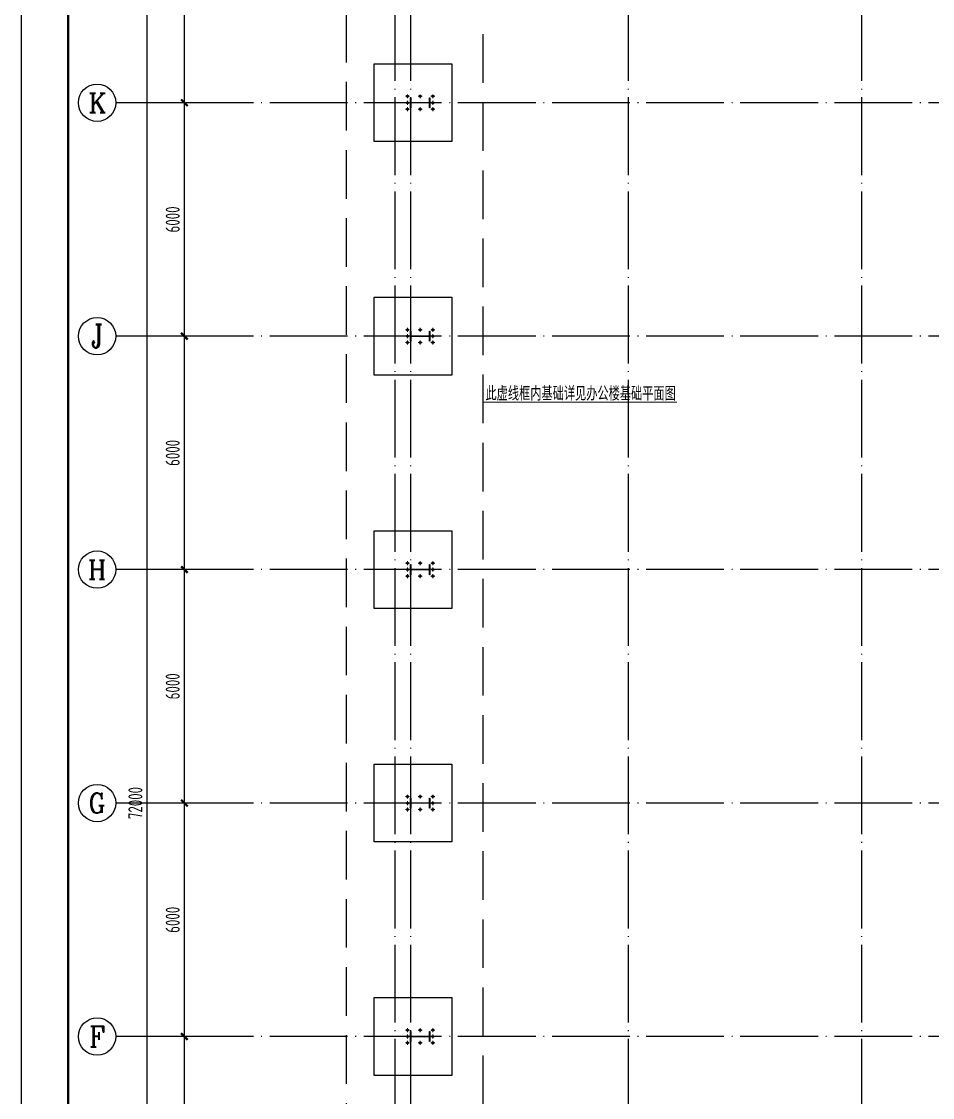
# Model space of a CAD drawing. Extents: x -1389621 to 57380, y -92505 to 283644.
# Drawn here: x -455547 to -432118, y 105500 to 133154 of the extents above; entities that cross this region are included whole.
import ezdxf
from ezdxf.enums import TextEntityAlignment as Align

# ---------------------------------------------------------------- set-up
doc = ezdxf.new("R2010")
doc.units = 0
doc.header["$LTSCALE"] = 100
doc.header["$MEASUREMENT"] = 0
for name, pattern in [('CENTERX2', [101.6, 63.5, -12.7, 12.7, -12.7]), ('DASH', [0.35, 0.25, -0.1]), ('DOTE', [2.42, 2, -0.2, 0.02, -0.2])]:
    doc.linetypes.add(name, pattern=pattern)
doc.layers.get('0').update_dxf_attribs({"linetype": 'CONTINUOUS'})
doc.layers.get('Defpoints').update_dxf_attribs({"linetype": 'CONTINUOUS'})
for name, color, linetype in [('11000', 4, 'CONTINUOUS'), ('AXIS', 3, 'CONTINUOUS'), ('AXIS_TEXT', 7, 'CONTINUOUS'), ('BORDER', 7, 'CONTINUOUS'), ('DIM', 3, 'CONTINUOUS'), ('DOTE', 1, 'DOTE'), ('PUB_DIM', 3, 'CONTINUOUS'), ('承台', 2, 'CONTINUOUS'), ('柱子', 3, 'CONTINUOUS'), ('标注', 4, 'CONTINUOUS')]:
    doc.layers.add(name, color=color, linetype=linetype)
doc.layers.add('PUB_TEXT', color=7, linetype='CONTINUOUS', lineweight=15)
doc.layers.add('轴线', color=1, linetype='CENTERX2', lineweight=13)
doc.styles.add('_TCH_AXIS', font='COMPLEX', dxfattribs={"bigfont": 'GBCBIG'})
doc.styles.add('COMPLEX', font='COMPLEX')
doc.styles.add('hztxt', font='txt', dxfattribs={"width": 0.7, "height": 10, "bigfont": 'hztxt.shx'})
doc.styles.add('TSSD_Dimension', font='tssdeng.shx', dxfattribs={"width": 0.7, "bigfont": 'hztxt.shx'})
doc.dimstyles.new('TSSD_100_100', dxfattribs={"dimtxt": 300, "dimasz": 100, "dimexe": 100, "dimexo": 250, "dimgap": 100, "dimtad": 1, "dimdec": 0, "dimzin": 0, "dimdsep": 46, "dimtxsty": 'TSSD_Dimension', "dimblk": 'ARCHTICK', "dimblk1": 'ARCHTICK', "dimblk2": 'ARCHTICK', "dimcen": 0, "dimdle": 100, "dimclrt": 7, "dimadec": 0, "dimazin": 0, "dimtfac": 1, "dimtdec": 0, "dimtix": 1, "dimtmove": 2, "dimatfit": 3, "dimfxl": 0, "dimtolj": 1, "dimtzin": 0, "dimarcsym": 0})

# ---------------------------------------------------------------- blocks, each defined once
blk = doc.blocks.new('_ArchTick')
at = {"color": 0, "linetype": 'ByBlock'}
blk.add_lwpolyline([(-0.71, -0.71, 0.5, 0.5, 0), (0.71, 0.71, 0.5, 0.5, 0)], format="xyseb", dxfattribs=at)
blk = doc.blocks.new('*D1833')
at = {"layer": 'Defpoints', "color": 0, "ltscale": 100}
for p in [(-451358, 107067), (-449864, 107067), (-449864, 101067)]:
    blk.add_point(p, dxfattribs=at)
at = {"layer": 'DIM', "color": 0, "lineweight": -2, "ltscale": 100}
for p, q in [((-450164, 107067), (-451478, 107067)), ((-451358, 100947), (-451358, 107187)), ((-450164, 101067), (-451478, 101067))]:
    blk.add_line(p, q, dxfattribs=at)
at = {"layer": 'DIM', "color": 0, "lineweight": -2, "ltscale": 100, "xscale": 120, "yscale": 120, "zscale": 120}
for p, rotation in [((-451358, 107067), 90), ((-451358, 101067), 270)]:
    blk.add_blockref('_ArchTick', p, dxfattribs=dict(at, rotation=rotation))
at = {"layer": 'DIM', "color": 7, "ltscale": 100, "insert": (-451658, 104067), "char_height": 360, "attachment_point": 5, "rotation": 90, "style": 'TSSD_Dimension'}
blk.add_mtext('\\A1;6000', dxfattribs=at)
blk = doc.blocks.new('*D1834')
at = {"layer": 'Defpoints', "color": 0, "ltscale": 100}
for p in [(-451358, 113067), (-449864, 113067), (-449864, 107067)]:
    blk.add_point(p, dxfattribs=at)
at = {"layer": 'DIM', "color": 0, "lineweight": -2, "ltscale": 100}
for p, q in [((-451358, 106947), (-451358, 113187)), ((-450164, 113067), (-451478, 113067)), ((-450164, 107067), (-451478, 107067))]:
    blk.add_line(p, q, dxfattribs=at)
at = {"layer": 'DIM', "color": 0, "lineweight": -2, "ltscale": 100, "xscale": 120, "yscale": 120, "zscale": 120}
for p, rotation in [((-451358, 113067), 90), ((-451358, 107067), 270)]:
    blk.add_blockref('_ArchTick', p, dxfattribs=dict(at, rotation=rotation))
at = {"layer": 'DIM', "color": 7, "ltscale": 100, "insert": (-451658, 110067), "char_height": 360, "attachment_point": 5, "rotation": 90, "style": 'TSSD_Dimension'}
blk.add_mtext('\\A1;6000', dxfattribs=at)
blk = doc.blocks.new('*D1835')
at = {"layer": 'Defpoints', "color": 0, "ltscale": 100}
for p in [(-451358, 119067), (-449864, 119067), (-449864, 113067)]:
    blk.add_point(p, dxfattribs=at)
at = {"layer": 'DIM', "color": 0, "lineweight": -2, "ltscale": 100}
for p, q in [((-450164, 119067), (-451478, 119067)), ((-451358, 112947), (-451358, 119187)), ((-450164, 113067), (-451478, 113067))]:
    blk.add_line(p, q, dxfattribs=at)
at = {"layer": 'DIM', "color": 0, "lineweight": -2, "ltscale": 100, "xscale": 120, "yscale": 120, "zscale": 120}
for p, rotation in [((-451358, 119067), 90), ((-451358, 113067), 270)]:
    blk.add_blockref('_ArchTick', p, dxfattribs=dict(at, rotation=rotation))
at = {"layer": 'DIM', "color": 7, "ltscale": 100, "insert": (-451658, 116067), "char_height": 360, "attachment_point": 5, "rotation": 90, "style": 'TSSD_Dimension'}
blk.add_mtext('\\A1;6000', dxfattribs=at)
blk = doc.blocks.new('*D1836')
at = {"layer": 'Defpoints', "color": 0, "ltscale": 100}
for p in [(-451358, 125067), (-449864, 125067), (-449864, 119067)]:
    blk.add_point(p, dxfattribs=at)
at = {"layer": 'DIM', "color": 0, "lineweight": -2, "ltscale": 100}
for p, q in [((-450164, 125067), (-451478, 125067)), ((-451358, 118947), (-451358, 125187)), ((-450164, 119067), (-451478, 119067))]:
    blk.add_line(p, q, dxfattribs=at)
at = {"layer": 'DIM', "color": 0, "lineweight": -2, "ltscale": 100, "xscale": 120, "yscale": 120, "zscale": 120}
for p, rotation in [((-451358, 125067), 90), ((-451358, 119067), 270)]:
    blk.add_blockref('_ArchTick', p, dxfattribs=dict(at, rotation=rotation))
at = {"layer": 'DIM', "color": 7, "ltscale": 100, "insert": (-451658, 122067), "char_height": 360, "attachment_point": 5, "rotation": 90, "style": 'TSSD_Dimension'}
blk.add_mtext('\\A1;6000', dxfattribs=at)
blk = doc.blocks.new('*D1837')
at = {"layer": 'Defpoints', "color": 0, "ltscale": 100}
for p in [(-451358, 131067), (-449864, 131067), (-449864, 125067)]:
    blk.add_point(p, dxfattribs=at)
at = {"layer": 'DIM', "color": 0, "lineweight": -2, "ltscale": 100}
for p, q in [((-451358, 124947), (-451358, 131187)), ((-450164, 131067), (-451478, 131067)), ((-450164, 125067), (-451478, 125067))]:
    blk.add_line(p, q, dxfattribs=at)
at = {"layer": 'DIM', "color": 0, "lineweight": -2, "ltscale": 100, "xscale": 120, "yscale": 120, "zscale": 120}
for p, rotation in [((-451358, 131067), 90), ((-451358, 125067), 270)]:
    blk.add_blockref('_ArchTick', p, dxfattribs=dict(at, rotation=rotation))
at = {"layer": 'DIM', "color": 7, "ltscale": 100, "insert": (-451658, 128067), "char_height": 360, "attachment_point": 5, "rotation": 90, "style": 'TSSD_Dimension'}
blk.add_mtext('\\A1;6000', dxfattribs=at)
blk = doc.blocks.new('*D1838')
at = {"layer": 'Defpoints', "color": 0, "ltscale": 100}
for p in [(-451358, 137067), (-449864, 137067), (-449864, 131067)]:
    blk.add_point(p, dxfattribs=at)
at = {"layer": 'DIM', "color": 0, "lineweight": -2, "ltscale": 100}
for p, q in [((-451358, 130947), (-451358, 137187)), ((-450164, 137067), (-451478, 137067)), ((-450164, 131067), (-451478, 131067))]:
    blk.add_line(p, q, dxfattribs=at)
at = {"layer": 'DIM', "color": 0, "lineweight": -2, "ltscale": 100, "xscale": 120, "yscale": 120, "zscale": 120}
for p, rotation in [((-451358, 137067), 90), ((-451358, 131067), 270)]:
    blk.add_blockref('_ArchTick', p, dxfattribs=dict(at, rotation=rotation))
at = {"layer": 'DIM', "color": 7, "ltscale": 100, "insert": (-451658, 134067), "char_height": 360, "attachment_point": 5, "rotation": 90, "style": 'TSSD_Dimension'}
blk.add_mtext('\\A1;6000', dxfattribs=at)
blk = doc.blocks.new('*D1841')
at = {"layer": 'Defpoints', "color": 0, "ltscale": 100}
for p in [(-452318, 149067), (-449624, 149067), (-449624, 77067)]:
    blk.add_point(p, dxfattribs=at)
at = {"layer": 'DIM', "color": 0, "lineweight": -2, "ltscale": 100}
for p, q in [((-449924, 149067), (-452438, 149067)), ((-452318, 76947), (-452318, 149187)), ((-449924, 77067), (-452438, 77067))]:
    blk.add_line(p, q, dxfattribs=at)
at = {"layer": 'DIM', "color": 0, "lineweight": -2, "ltscale": 100, "xscale": 120, "yscale": 120, "zscale": 120}
for p, rotation in [((-452318, 149067), 90), ((-452318, 77067), 270)]:
    blk.add_blockref('_ArchTick', p, dxfattribs=dict(at, rotation=rotation))
at = {"layer": 'DIM', "color": 7, "ltscale": 100, "insert": (-452618, 113067), "char_height": 360, "attachment_point": 5, "rotation": 90, "style": 'TSSD_Dimension'}
blk.add_mtext('\\A1;72000', dxfattribs=at)
blk = doc.blocks.new('_AXISO')
blk.add_circle((0, 0), 0.5)
at = {"layer": 'AXIS_TEXT', "style": 'COMPLEX', "width": 1.041667}
blk.add_attdef('A', text='', height=0.56, dxfattribs=at).set_placement((-0.25, -0.28), (0.25, -0.28), align=Align.FIT)

msp = doc.modelspace()

# ---------------------------------------------------------------- hatches: boundary and pattern name
h = msp.add_hatch(color=256)
edge = h.paths.add_edge_path()
edge.add_arc((-445617.342, 131231.574), 26, 0, 360)
h = msp.add_hatch(color=256)
edge = h.paths.add_edge_path()
edge.add_arc((-445617.342, 131066.574), 26, 0, 360)
h = msp.add_hatch(color=256)
edge = h.paths.add_edge_path()
edge.add_arc((-445292.342, 131231.574), 26, 0, 360)
h = msp.add_hatch(color=256)
edge = h.paths.add_edge_path()
edge.add_arc((-444967.342, 131231.574), 26, 0, 360)
h = msp.add_hatch(color=256)
edge = h.paths.add_edge_path()
edge.add_arc((-444967.342, 131066.574), 26, 0, 360)
h = msp.add_hatch(color=256)
edge = h.paths.add_edge_path()
edge.add_arc((-445617.342, 130901.574), 26, 0, 360)
h = msp.add_hatch(color=256)
edge = h.paths.add_edge_path()
edge.add_arc((-445292.342, 130901.574), 26, 0, 360)
h = msp.add_hatch(color=256)
edge = h.paths.add_edge_path()
edge.add_arc((-444967.342, 130901.574), 26, 0, 360)
h = msp.add_hatch(color=256)
edge = h.paths.add_edge_path()
edge.add_arc((-445617.342, 125231.574), 26, 0, 360)
h = msp.add_hatch(color=256)
edge = h.paths.add_edge_path()
edge.add_arc((-445617.342, 125066.574), 26, 0, 360)
h = msp.add_hatch(color=256)
edge = h.paths.add_edge_path()
edge.add_arc((-445292.342, 125231.574), 26, 0, 360)
h = msp.add_hatch(color=256)
edge = h.paths.add_edge_path()
edge.add_arc((-444967.342, 125231.574), 26, 0, 360)
h = msp.add_hatch(color=256)
edge = h.paths.add_edge_path()
edge.add_arc((-444967.342, 125066.574), 26, 0, 360)
h = msp.add_hatch(color=256)
edge = h.paths.add_edge_path()
edge.add_arc((-445617.342, 124901.574), 26, 0, 360)
h = msp.add_hatch(color=256)
edge = h.paths.add_edge_path()
edge.add_arc((-445292.342, 124901.574), 26, 0, 360)
h = msp.add_hatch(color=256)
edge = h.paths.add_edge_path()
edge.add_arc((-444967.342, 124901.574), 26, 0, 360)
h = msp.add_hatch(color=256)
edge = h.paths.add_edge_path()
edge.add_arc((-445617.342, 119231.574), 26, 0, 360)
h = msp.add_hatch(color=256)
edge = h.paths.add_edge_path()
edge.add_arc((-445292.342, 119231.574), 26, 0, 360)
h = msp.add_hatch(color=256)
edge = h.paths.add_edge_path()
edge.add_arc((-444967.342, 119231.574), 26, 0, 360)
h = msp.add_hatch(color=256)
edge = h.paths.add_edge_path()
edge.add_arc((-445617.342, 119066.574), 26, 0, 360)
h = msp.add_hatch(color=256)
edge = h.paths.add_edge_path()
edge.add_arc((-445617.342, 118901.574), 26, 0, 360)
h = msp.add_hatch(color=256)
edge = h.paths.add_edge_path()
edge.add_arc((-445292.342, 118901.574), 26, 0, 360)
h = msp.add_hatch(color=256)
edge = h.paths.add_edge_path()
edge.add_arc((-444967.342, 119066.574), 26, 0, 360)
h = msp.add_hatch(color=256)
edge = h.paths.add_edge_path()
edge.add_arc((-444967.342, 118901.574), 26, 0, 360)
h = msp.add_hatch(color=256)
edge = h.paths.add_edge_path()
edge.add_arc((-445617.342, 113231.574), 26, 0, 360)
h = msp.add_hatch(color=256)
edge = h.paths.add_edge_path()
edge.add_arc((-445292.342, 113231.574), 26, 0, 360)
h = msp.add_hatch(color=256)
edge = h.paths.add_edge_path()
edge.add_arc((-444967.342, 113231.574), 26, 0, 360)
h = msp.add_hatch(color=256)
edge = h.paths.add_edge_path()
edge.add_arc((-445617.342, 113066.574), 26, 0, 360)
h = msp.add_hatch(color=256)
edge = h.paths.add_edge_path()
edge.add_arc((-445617.342, 112901.574), 26, 0, 360)
h = msp.add_hatch(color=256)
edge = h.paths.add_edge_path()
edge.add_arc((-445292.342, 112901.574), 26, 0, 360)
h = msp.add_hatch(color=256)
edge = h.paths.add_edge_path()
edge.add_arc((-444967.342, 113066.574), 26, 0, 360)
h = msp.add_hatch(color=256)
edge = h.paths.add_edge_path()
edge.add_arc((-444967.342, 112901.574), 26, 0, 360)
h = msp.add_hatch(color=256)
edge = h.paths.add_edge_path()
edge.add_arc((-445617.342, 107231.574), 26, 0, 360)
h = msp.add_hatch(color=256)
edge = h.paths.add_edge_path()
edge.add_arc((-445617.342, 107066.574), 26, 0, 360)
h = msp.add_hatch(color=256)
edge = h.paths.add_edge_path()
edge.add_arc((-445292.342, 107231.574), 26, 0, 360)
h = msp.add_hatch(color=256)
edge = h.paths.add_edge_path()
edge.add_arc((-444967.342, 107231.574), 26, 0, 360)
h = msp.add_hatch(color=256)
edge = h.paths.add_edge_path()
edge.add_arc((-444967.342, 107066.574), 26, 0, 360)
h = msp.add_hatch(color=256)
edge = h.paths.add_edge_path()
edge.add_arc((-445617.342, 106901.574), 26, 0, 360)
h = msp.add_hatch(color=256)
edge = h.paths.add_edge_path()
edge.add_arc((-445292.342, 106901.574), 26, 0, 360)
h = msp.add_hatch(color=256)
edge = h.paths.add_edge_path()
edge.add_arc((-444967.342, 106901.574), 26, 0, 360)

# ---------------------------------------------------------------- linework, layer by layer
at = {"layer": '11000'}
for centre in [(-445617.342, 131231.574), (-445617.342, 131066.574), (-445292.342, 131231.574), (-444967.342, 131231.574), (-444967.342, 131066.574), (-445617.342, 130901.574), (-445292.342, 130901.574), (-444967.342, 130901.574), (-445617.342, 125231.574), (-445617.342, 125066.574), (-445292.342, 125231.574), (-444967.342, 125231.574), (-444967.342, 125066.574), (-445617.342, 124901.574), (-445292.342, 124901.574), (-444967.342, 124901.574), (-445617.342, 119231.574), (-445292.342, 119231.574), (-444967.342, 119231.574), (-445617.342, 119066.574), (-445617.342, 118901.574), (-445292.342, 118901.574), (-444967.342, 119066.574), (-444967.342, 118901.574), (-445617.342, 113231.574), (-445292.342, 113231.574), (-444967.342, 113231.574), (-445617.342, 113066.574), (-445617.342, 112901.574), (-445292.342, 112901.574), (-444967.342, 113066.574), (-444967.342, 112901.574), (-445617.342, 107231.574), (-445617.342, 107066.574), (-445292.342, 107231.574), (-444967.342, 107231.574), (-444967.342, 107066.574), (-445617.342, 106901.574), (-445292.342, 106901.574), (-444967.342, 106901.574)]:
    msp.add_circle(centre, 26, dxfattribs=at)
at = {"layer": 'AXIS'}
for p, q in [((-449864.339, 131066.574), (-453122.084, 131066.574)), ((-449864.339, 125066.574), (-453122.084, 125066.574)), ((-449864.339, 119066.574), (-453122.084, 119066.574)), ((-449864.339, 113066.574), (-453122.084, 113066.574)), ((-449864.339, 107066.574), (-453122.084, 107066.574))]:
    msp.add_line(p, q, dxfattribs=at)
at = {"layer": 'BORDER'}
msp.add_lwpolyline([(-455546.777, 57648.326), (-455546.777, 158568.326), (-384266.777, 158568.326), (-384266.777, 57648.326)], close=True, dxfattribs=at)
at = {"layer": 'BORDER', "const_width": 60}
msp.add_lwpolyline([(-454346.777, 58848.326), (-454346.777, 155568.326), (-385466.777, 155568.326), (-385466.777, 58848.326)], close=True, dxfattribs=at)
at = {"layer": 'DOTE', "linetype": 'DOTE', "ltscale": 10}
for p, q in [((-445942.342, 150566.574), (-445942.342, 75566.574)), ((-445542.342, 150566.574), (-445542.342, 75566.574)), ((-439942.342, 150566.574), (-439942.342, 75566.574)), ((-433942.342, 150566.574), (-433942.342, 75566.574)), ((-408442.342, 131066.574), (-449864.339, 131066.574)), ((-408442.342, 125066.574), (-449864.339, 125066.574)), ((-408442.342, 119066.574), (-449864.339, 119066.574)), ((-408442.342, 113066.574), (-449864.339, 113066.574)), ((-408442.342, 107066.574), (-449864.339, 107066.574))]:
    msp.add_line(p, q, dxfattribs=at)
at = {"layer": 'PUB_TEXT'}
msp.add_line((-443682.438, 123368.92), (-438689.973, 123368.92), dxfattribs=at)
at = {"layer": '承台'}
for points in [[(-444479.512, 130066.574), (-446479.512, 130066.574), (-446479.512, 132066.574), (-444479.512, 132066.574), (-444479.512, 130066.574)], [(-444479.512, 124066.574), (-446479.512, 124066.574), (-446479.512, 126066.574), (-444479.512, 126066.574), (-444479.512, 124066.574)], [(-444479.512, 118066.574), (-446479.512, 118066.574), (-446479.512, 120066.574), (-444479.512, 120066.574), (-444479.512, 118066.574)], [(-444479.512, 112066.574), (-446479.512, 112066.574), (-446479.512, 114066.574), (-444479.512, 114066.574), (-444479.512, 112066.574)], [(-444479.512, 106066.574), (-446479.512, 106066.574), (-446479.512, 108066.574), (-444479.512, 108066.574), (-444479.512, 106066.574)]]:
    msp.add_lwpolyline(points, dxfattribs=at)
at = {"layer": '柱子', "ltscale": 100}
for points in [[(-445530.342, 131062.574), (-445530.342, 130936.574), (-445542.342, 130936.574), (-445542.342, 131196.574), (-445530.342, 131196.574), (-445530.342, 131070.574), (-445054.342, 131070.574), (-445054.342, 131196.574), (-445042.342, 131196.574), (-445042.342, 130936.574), (-445054.342, 130936.574), (-445054.342, 131062.574)], [(-445530.342, 125062.574), (-445530.342, 124936.574), (-445542.342, 124936.574), (-445542.342, 125196.574), (-445530.342, 125196.574), (-445530.342, 125070.574), (-445054.342, 125070.574), (-445054.342, 125196.574), (-445042.342, 125196.574), (-445042.342, 124936.574), (-445054.342, 124936.574), (-445054.342, 125062.574)], [(-445530.342, 119062.574), (-445530.342, 118936.574), (-445542.342, 118936.574), (-445542.342, 119196.574), (-445530.342, 119196.574), (-445530.342, 119070.574), (-445054.342, 119070.574), (-445054.342, 119196.574), (-445042.342, 119196.574), (-445042.342, 118936.574), (-445054.342, 118936.574), (-445054.342, 119062.574)], [(-445530.342, 113062.574), (-445530.342, 112936.574), (-445542.342, 112936.574), (-445542.342, 113196.574), (-445530.342, 113196.574), (-445530.342, 113070.574), (-445054.342, 113070.574), (-445054.342, 113196.574), (-445042.342, 113196.574), (-445042.342, 112936.574), (-445054.342, 112936.574), (-445054.342, 113062.574)], [(-445530.342, 107062.574), (-445530.342, 106936.574), (-445542.342, 106936.574), (-445542.342, 107196.574), (-445530.342, 107196.574), (-445530.342, 107070.574), (-445054.342, 107070.574), (-445054.342, 107196.574), (-445042.342, 107196.574), (-445042.342, 106936.574), (-445054.342, 106936.574), (-445054.342, 107062.574)]]:
    msp.add_lwpolyline(points, close=True, dxfattribs=at)
at = {"layer": '标注', "linetype": 'DASH', "ltscale": 50}
msp.add_lwpolyline([(-447185.789, 150327.657), (-443682.438, 150327.657), (-443682.438, 76100.373), (-447185.789, 76100.373)], close=True, dxfattribs=at)
at = {"layer": '轴线'}
for p, q in [((-445668.342, 131231.574), (-445566.342, 131231.574)), ((-445617.342, 131180.574), (-445617.342, 131282.574)), ((-445617.342, 131015.574), (-445617.342, 131117.574)), ((-445343.342, 131231.574), (-445241.342, 131231.574)), ((-445292.342, 131180.574), (-445292.342, 131282.574)), ((-445018.342, 131231.574), (-444916.342, 131231.574)), ((-444967.342, 131180.574), (-444967.342, 131282.574)), ((-444967.342, 131015.574), (-444967.342, 131117.574)), ((-445668.342, 131066.574), (-445566.342, 131066.574)), ((-445668.342, 130901.574), (-445566.342, 130901.574)), ((-445617.342, 130850.574), (-445617.342, 130952.574)), ((-445343.342, 130901.574), (-445241.342, 130901.574)), ((-445292.342, 130850.574), (-445292.342, 130952.574)), ((-445018.342, 131066.574), (-444916.342, 131066.574)), ((-445018.342, 130901.574), (-444916.342, 130901.574)), ((-444967.342, 130850.574), (-444967.342, 130952.574)), ((-445617.342, 125180.574), (-445617.342, 125282.574)), ((-445292.342, 125180.574), (-445292.342, 125282.574)), ((-444967.342, 125180.574), (-444967.342, 125282.574)), ((-445668.342, 125231.574), (-445566.342, 125231.574)), ((-445668.342, 125066.574), (-445566.342, 125066.574)), ((-445617.342, 125015.574), (-445617.342, 125117.574)), ((-445343.342, 125231.574), (-445241.342, 125231.574)), ((-445018.342, 125231.574), (-444916.342, 125231.574)), ((-445018.342, 125066.574), (-444916.342, 125066.574)), ((-444967.342, 125015.574), (-444967.342, 125117.574)), ((-445668.342, 124901.574), (-445566.342, 124901.574)), ((-445617.342, 124850.574), (-445617.342, 124952.574)), ((-445343.342, 124901.574), (-445241.342, 124901.574)), ((-445292.342, 124850.574), (-445292.342, 124952.574)), ((-445018.342, 124901.574), (-444916.342, 124901.574)), ((-444967.342, 124850.574), (-444967.342, 124952.574)), ((-445668.342, 119231.574), (-445566.342, 119231.574)), ((-445617.342, 119180.574), (-445617.342, 119282.574)), ((-445343.342, 119231.574), (-445241.342, 119231.574)), ((-445292.342, 119180.574), (-445292.342, 119282.574)), ((-445018.342, 119231.574), (-444916.342, 119231.574)), ((-444967.342, 119180.574), (-444967.342, 119282.574)), ((-445668.342, 119066.574), (-445566.342, 119066.574)), ((-445617.342, 119015.574), (-445617.342, 119117.574)), ((-445617.342, 118850.574), (-445617.342, 118952.574)), ((-445292.342, 118850.574), (-445292.342, 118952.574)), ((-445018.342, 119066.574), (-444916.342, 119066.574)), ((-444967.342, 119015.574), (-444967.342, 119117.574)), ((-444967.342, 118850.574), (-444967.342, 118952.574)), ((-445668.342, 118901.574), (-445566.342, 118901.574)), ((-445343.342, 118901.574), (-445241.342, 118901.574)), ((-445018.342, 118901.574), (-444916.342, 118901.574)), ((-445668.342, 113231.574), (-445566.342, 113231.574)), ((-445617.342, 113180.574), (-445617.342, 113282.574)), ((-445617.342, 113015.574), (-445617.342, 113117.574)), ((-445343.342, 113231.574), (-445241.342, 113231.574)), ((-445292.342, 113180.574), (-445292.342, 113282.574)), ((-445018.342, 113231.574), (-444916.342, 113231.574)), ((-444967.342, 113180.574), (-444967.342, 113282.574)), ((-444967.342, 113015.574), (-444967.342, 113117.574)), ((-445668.342, 113066.574), (-445566.342, 113066.574)), ((-445668.342, 112901.574), (-445566.342, 112901.574)), ((-445617.342, 112850.574), (-445617.342, 112952.574)), ((-445343.342, 112901.574), (-445241.342, 112901.574)), ((-445292.342, 112850.574), (-445292.342, 112952.574)), ((-445018.342, 113066.574), (-444916.342, 113066.574)), ((-445018.342, 112901.574), (-444916.342, 112901.574)), ((-444967.342, 112850.574), (-444967.342, 112952.574)), ((-445668.342, 107231.574), (-445566.342, 107231.574)), ((-445668.342, 107066.574), (-445566.342, 107066.574)), ((-445617.342, 107180.574), (-445617.342, 107282.574)), ((-445617.342, 107015.574), (-445617.342, 107117.574)), ((-445343.342, 107231.574), (-445241.342, 107231.574)), ((-445292.342, 107180.574), (-445292.342, 107282.574)), ((-445018.342, 107231.574), (-444916.342, 107231.574)), ((-445018.342, 107066.574), (-444916.342, 107066.574)), ((-444967.342, 107180.574), (-444967.342, 107282.574)), ((-444967.342, 107015.574), (-444967.342, 107117.574)), ((-445668.342, 106901.574), (-445566.342, 106901.574)), ((-445617.342, 106850.574), (-445617.342, 106952.574)), ((-445343.342, 106901.574), (-445241.342, 106901.574)), ((-445292.342, 106850.574), (-445292.342, 106952.574)), ((-445018.342, 106901.574), (-444916.342, 106901.574)), ((-444967.342, 106850.574), (-444967.342, 106952.574))]:
    msp.add_line(p, q, dxfattribs=at)

# ---------------------------------------------------------------- block references
at = {"layer": 'AXIS'}
ref = msp.add_blockref('_AXISO', (-453602.084, 131066.574), dxfattribs=dict(at, xscale=960, yscale=960, zscale=960))
ref.add_attrib('A', 'K', dxfattribs={"layer": 'AXIS_TEXT', "ltscale": 0.5, "height": 498.312, "style": '_TCH_AXIS'}).set_placement((-453827.511, 130817.418), (-453376.657, 130817.418), align=Align.FIT)
ref = msp.add_blockref('_AXISO', (-453602.084, 125066.574), dxfattribs=dict(at, xscale=960, yscale=960, zscale=960))
ref.add_attrib('A', 'J', dxfattribs={"layer": 'AXIS_TEXT', "ltscale": 0.5, "height": 595.279, "style": '_TCH_AXIS'}).set_placement((-453757.99, 124768.934), (-453446.178, 124768.934), align=Align.FIT)
ref = msp.add_blockref('_AXISO', (-453602.084, 119066.574), dxfattribs=dict(at, xscale=960, yscale=960, zscale=960))
ref.add_attrib('A', 'H', dxfattribs={"layer": 'AXIS_TEXT', "ltscale": 0.5, "height": 486.621, "style": '_TCH_AXIS'}).set_placement((-453833.808, 118823.263), (-453370.36, 118823.263), align=Align.FIT)
ref = msp.add_blockref('_AXISO', (-453602.084, 113066.574), dxfattribs=dict(at, xscale=960, yscale=960, zscale=960))
ref.add_attrib('A', 'G', dxfattribs={"layer": 'AXIS_TEXT', "ltscale": 0.5, "height": 510.22, "style": '_TCH_AXIS'}).set_placement((-453820.75, 112811.464), (-453383.418, 112811.464), align=Align.FIT)
ref = msp.add_blockref('_AXISO', (-453602.084, 107066.574), dxfattribs=dict(at, xscale=960, yscale=960, zscale=960))
ref.add_attrib('A', 'F', dxfattribs={"layer": 'AXIS_TEXT', "ltscale": 0.5, "height": 534.53, "style": '_TCH_AXIS'}).set_placement((-453805.714, 106799.309), (-453398.453, 106799.309), align=Align.FIT)

# ---------------------------------------------------------------- texts
at = {"layer": 'PUB_DIM', "color": 7, "linetype": 'Continuous', "style": 'hztxt', "width": 0.8}
msp.add_text('此虚线框内基础详见办公楼基础平面图', height=360, dxfattribs=at).set_placement((-441167.17, 123610.036), align=Align.MIDDLE)

# ---------------------------------------------------------------- dimensions: what is measured, and where the dimension line sits
at = {"layer": 'DIM', "ltscale": 100}
for p1, p2, distance, picture, middle in [((-449624.339, 77066.574), (-449624.339, 149066.574), 2694.04, '*D1841', (-452618.379, 113066.574)), ((-449864.339, 131066.574), (-449864.339, 137066.574), 1494.04, '*D1838', (-451658.379, 134066.574)), ((-449864.339, 125066.574), (-449864.339, 131066.574), 1494.04, '*D1837', (-451658.379, 128066.574)), ((-449864.339, 119066.574), (-449864.339, 125066.574), 1494.04, '*D1836', (-451658.379, 122066.574)), ((-449864.339, 113066.574), (-449864.339, 119066.574), 1494.04, '*D1835', (-451658.379, 116066.574)), ((-449864.339, 107066.574), (-449864.339, 113066.574), 1494.04, '*D1834', (-451658.379, 110066.574)), ((-449864.339, 101066.574), (-449864.339, 107066.574), 1494.04, '*D1833', (-451658.379, 104066.574))]:
    dim = msp.add_aligned_dim(p1=p1, p2=p2, distance=distance, dimstyle='TSSD_100_100', override={"dimscale": 1.2}, dxfattribs=at)
    dim.commit()
    dim.dimension.update_dxf_attribs({"geometry": picture, "text_midpoint": middle})

doc.saveas('drawing.dxf')
